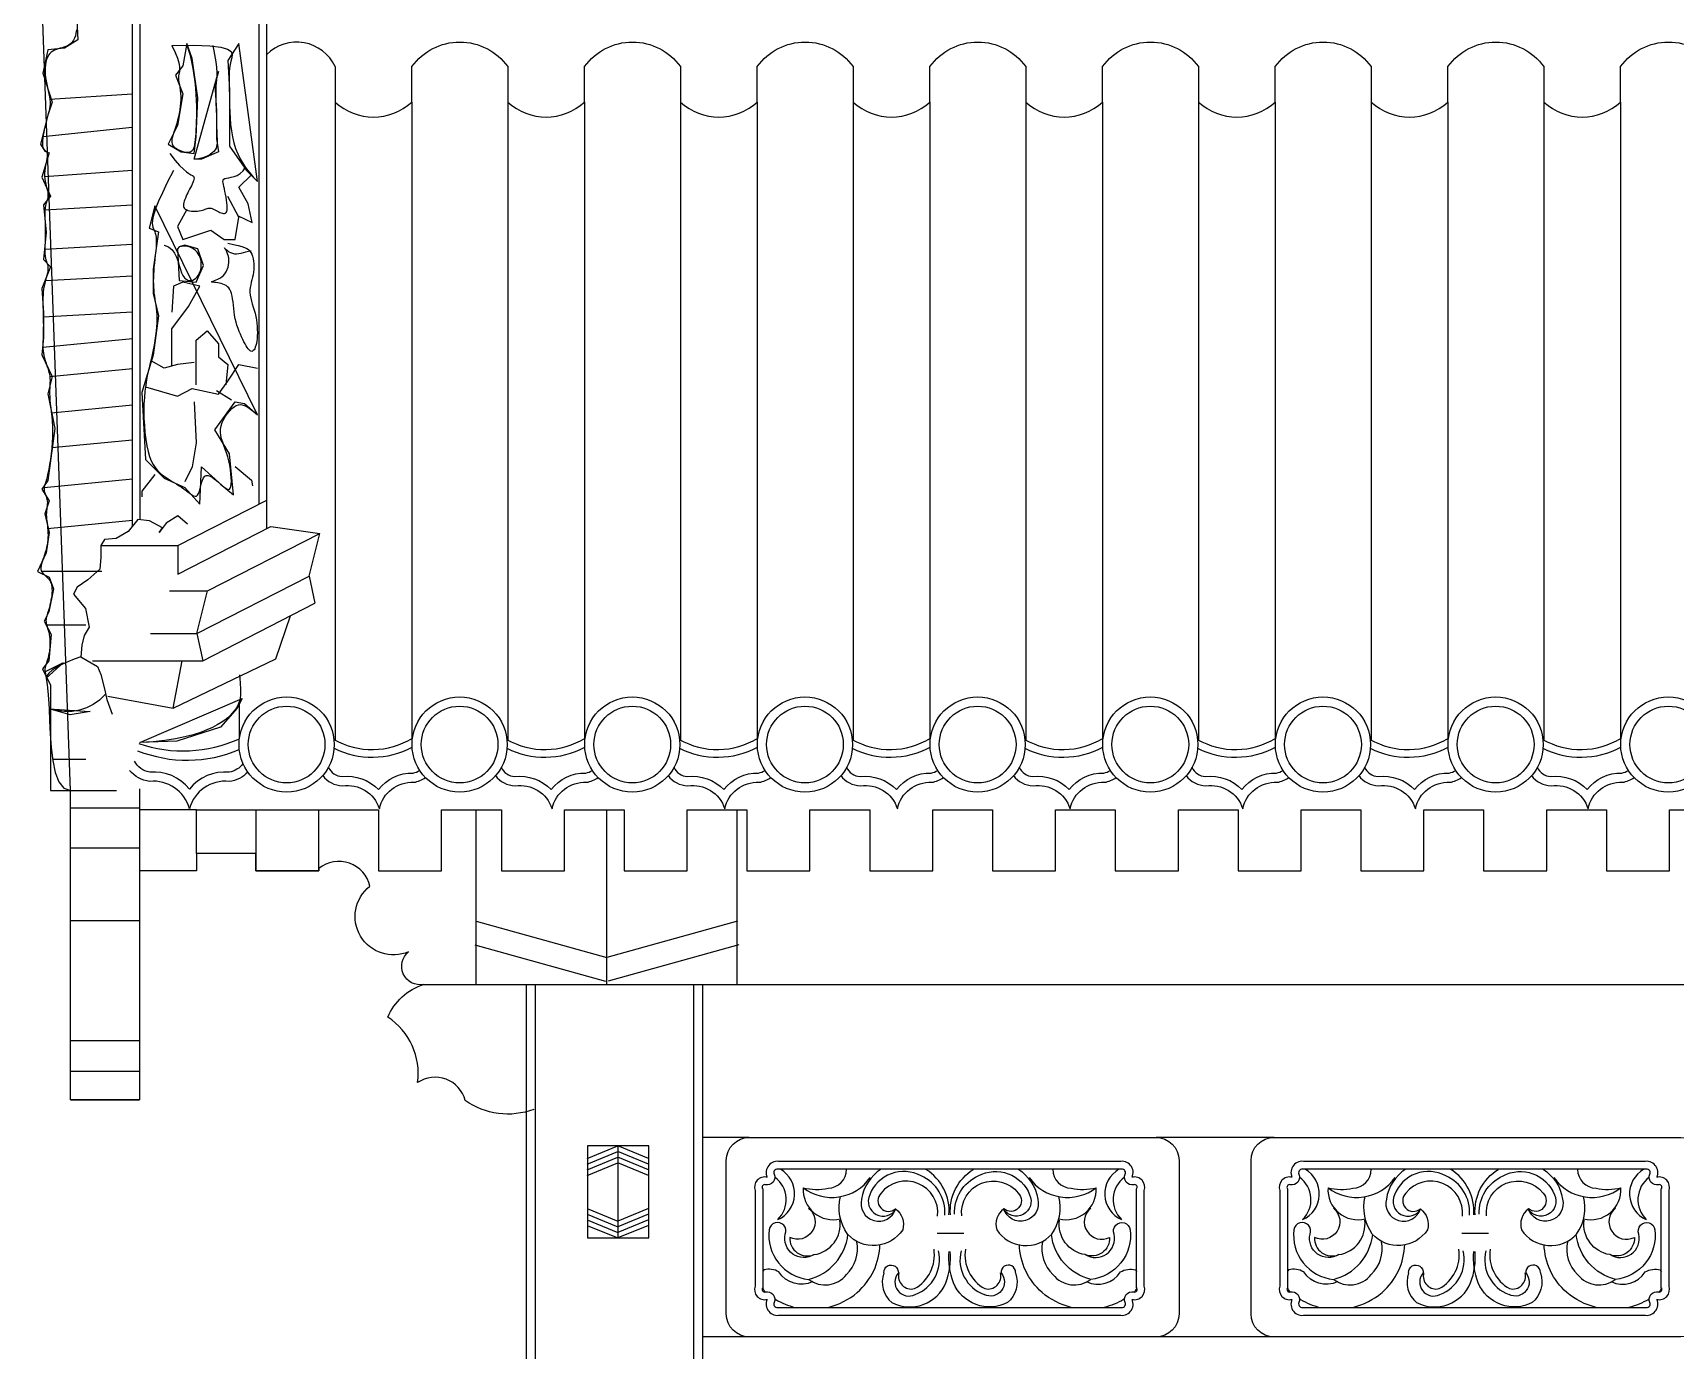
# Model space of a CAD drawing. Header units: metres. Extents: x 1194 to 8847, y 6454 to 12822.
# Drawn here: x 2449 to 4589, y 10228 to 11945 of the extents above; entities that cross this region are included whole.
import ezdxf

# ---------------------------------------------------------------- set-up
doc = ezdxf.new("R2010")
doc.units = ezdxf.units.M
for name, color, linetype in [('3', 3, 'Continuous'), ('4', 4, 'Continuous'), ('7', 7, 'Continuous')]:
    doc.layers.add(name, color=color, linetype=linetype)

msp = doc.modelspace()

# ---------------------------------------------------------------- linework, layer by layer
at = {"layer": '3'}
for p, q in [((2743.86, 11331.21), (2743.86, 12437.01)), ((2588.86, 11310.72), (2588.86, 12373.59)), ((2471.09, 11859.12), (2578.41, 11866.15)), ((2842.93, 11855.18), (2842.93, 11023.54)), ((2942.93, 11855.18), (2942.93, 11023.54)), ((3067.93, 11855.18), (3067.93, 11023.54)), ((3167.93, 11855.18), (3167.93, 11023.54)), ((3292.93, 11855.18), (3292.93, 11023.54)), ((3392.93, 11855.18), (3392.93, 11023.54)), ((3517.93, 11855.18), (3517.93, 11023.54)), ((3617.93, 11855.18), (3617.93, 11023.54)), ((3742.93, 11855.18), (3742.93, 11023.54)), ((3842.93, 11855.18), (3842.93, 11023.54)), ((3967.93, 11855.18), (3967.93, 11023.54)), ((4067.93, 11855.18), (4067.93, 11023.54)), ((4192.93, 11855.18), (4192.93, 11023.54)), ((4292.93, 11855.18), (4292.93, 11023.54)), ((4417.93, 11855.18), (4417.93, 11023.54)), ((4517.93, 11855.18), (4517.93, 11023.54)), ((2462.18, 11810.16), (2578.41, 11822.38)), ((2464.39, 11758.41), (2578.86, 11766.27)), ((2464.8, 11714.85), (2578.86, 11721.14)), ((2464.69, 11663.52), (2578.86, 11669.81)), ((2465.5, 11622.49), (2578.86, 11628.74)), ((2462.62, 11575.21), (2578.86, 11581.62)), ((2462.18, 11535.64), (2578.86, 11547.01)), ((2471.09, 11497.37), (2578.86, 11507.87)), ((2473.22, 11450.19), (2578.86, 11460.48)), ((2473.67, 11404.75), (2578.86, 11415)), ((2463.95, 11352.97), (2578.86, 11364.17)), ((2468.37, 11299.44), (2578.86, 11310.2)), ((2676.79, 11218.16), (2822.84, 11292.96)), ((2537.74, 11277.07), (2638.13, 11277.07)), ((2638.13, 11277.07), (2638.13, 11239.79)), ((2460.28, 11243.92), (2538.9, 11243.92)), ((2662.87, 11162.56), (2808.93, 11237.36)), ((2627.31, 11218.16), (2676.79, 11218.16)), ((2670.6, 11127.04), (2816.66, 11201.83)), ((2467.11, 11173.6), (2517.98, 11173.6)), ((2602.58, 11162.56), (2662.87, 11162.56)), ((2662.87, 11162.56), (2670.6, 11127.04)), ((2526.82, 11127.04), (2670.6, 11127.04)), ((2631.95, 11065.26), (2643.45, 11127.04)), ((2718.2, 11025.25), (2718.2, 11073.77)), ((2474.67, 10998.75), (2517.98, 10998.75)), ((2498, 10957.67), (2557.93, 10957.67)), ((2588, 10960.17), (2588, 10853.21)), ((2498, 10935.3), (2588, 10935.3)), ((2588, 10932.81), (2588, 10853.21)), ((2662.34, 10932.81), (2588, 10932.81)), ((2739.53, 10932.81), (2821.7, 10932.81)), ((3026.79, 10704.93), (3026.79, 10932.81)), ((3196.79, 10704.93), (3196.79, 10932.81)), ((3366.79, 10704.93), (3366.79, 10932.81)), ((2498, 10883.06), (2588, 10883.06)), ((2739.53, 10875.6), (2662.34, 10875.6)), ((2498, 10788.54), (2588, 10788.54)), ((3025.08, 10756.53), (3195.08, 10709.35)), ((3368.88, 10756.53), (3198.88, 10709.35)), ((2958.14, 10704.93), (7082.2, 10704.93)), ((3103.74, 10704.93), (3103.74, 9824.46)), ((3309.74, 10704.93), (3309.74, 9824.46)), ((2498, 10631.83), (2588, 10631.83)), ((2498, 10592.03), (2588, 10592.03)), ((2498, 10554.72), (2588, 10554.72)), ((3171.41, 10478.17), (3211.41, 10494.47)), ((3171.41, 10470.81), (3211.41, 10487.11)), ((3251.41, 10478.17), (3211.41, 10494.47)), ((3251.41, 10470.81), (3211.41, 10487.11)), ((3211.74, 10374.47), (3211.74, 10494.47)), ((3382.6, 10505.55), (3321.74, 10505.55)), ((4066.38, 10505.55), (3912.6, 10505.55)), ((3171.41, 10463.46), (3211.41, 10479.75)), ((3171.41, 10456.1), (3211.41, 10472.39)), ((3251.41, 10463.46), (3211.41, 10479.75)), ((3251.41, 10456.1), (3211.41, 10472.39)), ((3171.41, 10412.83), (3211.41, 10396.54)), ((3171.41, 10405.47), (3211.41, 10389.18)), ((3251.41, 10412.83), (3211.41, 10396.54)), ((3251.41, 10405.47), (3211.41, 10389.18)), ((3171.41, 10398.12), (3211.41, 10381.82)), ((3171.41, 10390.76), (3211.41, 10374.47)), ((3251.41, 10398.12), (3211.41, 10381.82)), ((3251.41, 10390.76), (3211.41, 10374.47)), ((3382.6, 10245.55), (3321.74, 10245.55)), ((4066.38, 10245.55), (3912.6, 10245.55))]:
    msp.add_line(p, q, dxfattribs=at)
for points in [[(2511.47, 11131.96), (2511.47, 11131.96), (2502.92, 11128.92), (2494.6, 11125.58), (2486.81, 11122.01), (2479.86, 11118.32), (2474.05, 11114.58), (2469.69, 11110.89), (2467.09, 11107.35), (2466.54, 11104.03), (2488.64, 11124.36), (2464.98, 11112.48), (2466.54, 11104.03)], [(2718.53, 11108.51), (2718.53, 11108.51), (2719.41, 11098.03), (2719.75, 11089.57), (2719.61, 11082.83), (2719.04, 11077.49), (2718.08, 11073.26), (2716.79, 11069.85), (2715.2, 11066.94), (2713.37, 11064.23), (2711.33, 11061.48), (2708.99, 11058.64), (2706.25, 11055.72), (2703.02, 11052.71), (2699.19, 11049.64), (2694.66, 11046.5), (2689.33, 11043.29), (2683.1, 11040.04), (2675.86, 11036.75), (2667.53, 11033.5), (2657.98, 11030.41), (2647.14, 11027.55), (2634.88, 11025.03), (2621.12, 11022.95), (2605.75, 11021.4), (2588.66, 11020.47), (2721.62, 11077.62), (2715.44, 11065.26), (2693.79, 11040.55), (2636.59, 11022.02), (2588.66, 11020.47)], [(2543.92, 11083.33), (2543.92, 11083.33), (2536.11, 11075.76), (2527.78, 11069.79), (2518.98, 11065.37), (2509.79, 11062.43), (2500.25, 11060.91), (2490.42, 11060.76), (2480.37, 11061.91), (2470.16, 11064.3), (2523.84, 11060.95), (2497.56, 11056.32), (2470.16, 11064.3)], [(2739.53, 10932.81), (2739.53, 10875.6)]]:
    msp.add_lwpolyline(points, dxfattribs=at)
msp.add_lwpolyline([(2722.82, 10993.15, -0.22), (2704.74, 10981.69, 0.25), (2653.05, 10959.71, 0.25), (2601.37, 10981.69, -0.25), (2581.56, 10996.23)], format="xyb", dxfattribs=at)
for points in [[(3887.27, 10438.51, 0.71), (3883.75, 10443.91, -0.62), (3872.3, 10457.77, 0.69), (3866.07, 10463.99), (3421.31, 10463.99, 0.69), (3415.07, 10457.77, -0.62), (3403.63, 10443.91, 0.71), (3400.11, 10438.51), (3400.11, 10309.5, 0.71), (3403.63, 10304.1, -0.62), (3415.07, 10290.24, 0.69), (3421.31, 10284.02), (3866.07, 10284.02, 0.69), (3872.3, 10290.24, -0.62), (3883.75, 10304.1, 0.71), (3887.27, 10309.5)], [(4571.05, 10438.51, 0.71), (4567.54, 10443.91, -0.62), (4556.09, 10457.77, 0.69), (4549.86, 10463.99), (4105.09, 10463.99, 0.69), (4098.86, 10457.77, -0.62), (4087.42, 10443.91, 0.71), (4083.9, 10438.51), (4083.9, 10309.5, 0.71), (4087.42, 10304.1, -0.62), (4098.86, 10290.24, 0.69), (4105.09, 10284.02), (4549.86, 10284.02, 0.69), (4556.09, 10290.24, -0.62), (4567.54, 10304.1, 0.71), (4571.05, 10309.5)]]:
    msp.add_lwpolyline(points, format="xyb", close=True, dxfattribs=at)
for centre in [(2779.74, 11017.72), (3005.16, 11017.72), (3230.16, 11017.72), (3455.16, 11017.72), (3680.16, 11017.72), (3905.16, 11017.72), (4130.16, 11017.72), (4355.16, 11017.72), (4580.16, 11017.72)]:
    msp.add_circle(centre, 50, dxfattribs=at)
for centre, radius, start, end in [((2644.7, 11187.32), 177.96, 251.12, 294.4), ((2891.12, 11111.31), 100.13, 240.21, 301.69), ((3116.12, 11111.31), 100.13, 240.21, 301.69), ((3341.12, 11111.31), 100.13, 240.21, 301.69), ((3566.12, 11111.31), 100.13, 240.21, 301.69), ((3791.12, 11111.31), 100.13, 240.21, 301.69), ((4016.12, 11111.31), 100.13, 240.21, 301.69), ((4241.12, 11111.31), 100.13, 240.21, 301.69), ((4466.12, 11111.31), 100.13, 240.21, 301.69), ((2649.97, 11171.03), 173.75, 248.25, 293.08), ((2891.12, 11111.31), 110.13, 243.25, 298.25), ((3116.12, 11111.31), 110.13, 243.25, 298.25), ((3341.12, 11111.31), 110.13, 243.25, 298.25), ((3566.12, 11111.31), 110.13, 243.25, 298.25), ((3791.12, 11111.31), 110.13, 243.25, 298.25), ((4016.12, 11111.31), 110.13, 243.25, 298.25), ((4241.12, 11111.31), 110.13, 243.25, 298.25), ((4466.12, 11111.31), 110.13, 243.25, 298.25)]:
    msp.add_arc(centre, radius, start, end, dxfattribs=at)
at = {"layer": '4'}
for p, q in [((2842.93, 11901.58), (2842.93, 11855.18)), ((2662.34, 10875.6), (2662.34, 10932.81)), ((2662.34, 10932.81), (2739.53, 10932.81)), ((2821.7, 10932.81), (2899.53, 10932.81)), ((2981.7, 10932.81), (3059.53, 10932.81)), ((3141.7, 10932.81), (3219.53, 10932.81)), ((3301.7, 10932.81), (3379.53, 10932.81)), ((3461.7, 10932.81), (3539.53, 10932.81)), ((3621.7, 10932.81), (3699.53, 10932.81)), ((3781.7, 10932.81), (3859.53, 10932.81)), ((3941.7, 10932.81), (4019.53, 10932.81)), ((4101.7, 10932.81), (4179.53, 10932.81)), ((4261.7, 10932.81), (4339.53, 10932.81)), ((4421.7, 10932.81), (4499.53, 10932.81)), ((4581.7, 10932.81), (4659.53, 10932.81)), ((3091.74, 10704.93), (3091.74, 10207.16)), ((3321.74, 10704.93), (3321.74, 9824.46))]:
    msp.add_line(p, q, dxfattribs=at)
for points in [[(2505.78, 11949.26), (2505.27, 11945.21), (2504.47, 11941.57), (2503.37, 11938.43), (2502, 11935.75), (2500.38, 11933.48), (2498.54, 11931.58), (2496.52, 11930), (2494.34, 11928.7), (2492.03, 11927.63), (2489.62, 11926.74), (2487.15, 11925.98), (2484.65, 11925.29), (2482.15, 11924.58), (2479.71, 11923.8), (2477.35, 11922.86), (2475.11, 11921.7), (2473.03, 11920.25), (2471.15, 11918.42), (2469.51, 11916.17), (2468.1, 11913.52), (2466.95, 11910.51), (2466.06, 11907.19), (2465.43, 11903.59), (2465.07, 11899.75), (2464.99, 11895.71), (2465.19, 11891.53), (2465.66, 11887.23), (2466.36, 11882.87), (2467.2, 11878.51), (2468.13, 11874.2), (2469.05, 11870), (2469.92, 11865.95), (2470.65, 11862.12), (2471.17, 11858.56), (2471.44, 11855.3), (2471.45, 11852.28), (2471.24, 11849.42), (2470.84, 11846.64), (2470.28, 11843.87), (2469.57, 11841.01), (2468.74, 11837.99), (2467.84, 11834.72), (2466.87, 11831.17), (2465.88, 11827.38), (2464.91, 11823.46), (2463.99, 11819.51), (2463.16, 11815.61), (2462.45, 11811.87), (2461.9, 11808.38), (2461.56, 11805.23), (2461.43, 11802.51), (2461.52, 11800.18), (2461.78, 11798.21), (2462.18, 11796.57), (2462.71, 11795.2), (2463.32, 11794.07), (2463.99, 11793.14), (2464.7, 11792.37), (2465.4, 11791.71), (2466.07, 11791.1), (2466.68, 11790.45), (2467.21, 11789.7), (2467.62, 11788.78), (2467.88, 11787.61), (2467.96, 11786.11), (2467.84, 11784.21), (2467.49, 11781.87), (2466.99, 11779.14), (2466.38, 11776.07), (2465.76, 11772.76), (2465.17, 11769.27), (2464.7, 11765.68), (2464.41, 11762.06), (2464.38, 11758.49), (2464.65, 11755.02), (2465.16, 11751.68), (2465.83, 11748.48), (2466.58, 11745.43), (2467.33, 11742.54), (2468, 11739.83), (2468.51, 11737.3), (2468.78, 11734.96), (2468.75, 11732.81), (2468.45, 11730.8), (2467.97, 11728.85), (2467.37, 11726.88), (2466.7, 11724.82), (2466.04, 11722.61), (2465.46, 11720.15), (2465.01, 11717.39), (2464.75, 11714.27), (2464.66, 11710.81), (2464.7, 11707.06), (2464.81, 11703.08), (2464.98, 11698.9), (2465.14, 11694.58), (2465.27, 11690.17), (2465.32, 11685.7), (2465.27, 11681.24), (2465.14, 11676.83), (2464.98, 11672.52), (2464.81, 11668.37), (2464.7, 11664.42), (2464.66, 11660.73), (2464.75, 11657.35), (2465.01, 11654.33), (2465.46, 11651.7), (2466.04, 11649.39), (2466.7, 11647.32), (2467.37, 11645.39), (2467.97, 11643.52), (2468.45, 11641.63), (2468.75, 11639.61), (2468.78, 11637.39), (2468.51, 11634.9), (2467.98, 11632.14), (2467.27, 11629.14), (2466.42, 11625.94), (2465.52, 11622.56), (2464.63, 11619.04), (2463.81, 11615.4), (2463.13, 11611.67), (2462.63, 11607.87), (2462.32, 11604.03), (2462.15, 11600.14), (2462.1, 11596.21), (2462.14, 11592.26), (2462.24, 11588.28), (2462.37, 11584.29), (2462.5, 11580.29), (2462.6, 11576.3), (2462.67, 11572.32), (2462.72, 11568.38), (2462.73, 11564.49), (2462.72, 11560.68), (2462.67, 11556.95), (2462.6, 11553.34), (2462.5, 11549.86), (2462.37, 11546.52), (2462.25, 11543.29), (2462.16, 11540.16), (2462.14, 11537.08), (2462.23, 11534.03), (2462.45, 11530.98), (2462.85, 11527.9), (2463.44, 11524.76), (2464.25, 11521.55), (2465.24, 11518.26), (2466.32, 11514.94), (2467.44, 11511.59), (2468.54, 11508.24), (2469.53, 11504.91), (2470.37, 11501.63), (2470.98, 11498.41), (2471.31, 11495.27), (2471.42, 11492.16), (2471.36, 11489.03), (2471.21, 11485.82), (2471.03, 11482.48), (2470.89, 11478.95), (2470.85, 11475.18), (2470.98, 11471.12), (2471.32, 11466.7), (2471.83, 11461.94), (2472.44, 11456.82), (2473.1, 11451.35), (2473.72, 11445.53), (2474.24, 11439.35), (2474.61, 11432.82), (2474.75, 11425.94), (2474.6, 11418.73), (2474.21, 11411.32), (2473.6, 11403.87), (2472.82, 11396.53), (2471.91, 11389.45), (2470.9, 11382.79), (2469.85, 11376.71), (2468.78, 11371.35), (2467.74, 11366.83), (2466.76, 11363.08), (2465.86, 11359.97), (2465.09, 11357.39), (2464.46, 11355.22), (2464.01, 11353.35), (2463.76, 11351.66), (2463.75, 11350.02), (2463.99, 11348.34), (2464.44, 11346.61), (2465.02, 11344.83), (2465.68, 11343), (2466.35, 11341.12), (2466.98, 11339.21), (2467.49, 11337.26), (2467.84, 11335.27), (2467.96, 11333.26), (2467.9, 11331.2), (2467.71, 11329.09), (2467.44, 11326.92), (2467.14, 11324.68), (2466.86, 11322.35), (2466.66, 11319.92), (2466.58, 11317.39), (2466.66, 11314.75), (2466.88, 11311.99), (2467.19, 11309.15), (2467.56, 11306.21), (2467.94, 11303.21), (2468.3, 11300.14), (2468.59, 11297.02), (2468.78, 11293.86), (2468.82, 11290.67), (2468.72, 11287.46), (2468.49, 11284.23), (2468.11, 11281), (2467.6, 11277.77), (2466.97, 11274.54), (2466.21, 11271.33), (2465.32, 11268.14), (2464.33, 11264.98), (2463.29, 11261.88), (2462.27, 11258.87), (2461.32, 11255.98), (2460.52, 11253.23), (2459.94, 11250.67), (2459.63, 11248.3), (2459.67, 11246.18), (2460.1, 11244.3), (2460.87, 11242.64), (2461.92, 11241.15), (2463.16, 11239.78), (2464.54, 11238.49), (2465.99, 11237.22), (2467.42, 11235.93), (2468.78, 11234.57), (2470, 11233.09), (2471.07, 11231.49), (2471.98, 11229.74), (2472.73, 11227.83), (2473.32, 11225.74), (2473.73, 11223.46), (2473.97, 11220.98), (2474.03, 11218.28), (2473.91, 11215.35), (2473.62, 11212.26), (2473.2, 11209.07), (2472.66, 11205.83), (2472.03, 11202.61), (2471.34, 11199.49), (2470.59, 11196.51), (2469.83, 11193.74), (2469.07, 11191.23), (2468.33, 11188.96), (2467.66, 11186.88), (2467.08, 11184.93), (2466.62, 11183.09), (2466.31, 11181.3), (2466.17, 11179.53), (2466.25, 11177.71), (2466.55, 11175.83), (2467.04, 11173.83), (2467.66, 11171.71), (2468.35, 11169.44), (2469.07, 11167), (2469.76, 11164.35), (2470.37, 11161.49), (2470.84, 11158.37), (2471.12, 11155.01), (2471.24, 11151.45), (2471.19, 11147.79), (2470.98, 11144.1), (2470.65, 11140.47), (2470.19, 11136.97), (2469.63, 11133.7), (2468.97, 11130.72), (2468.24, 11128.1), (2467.47, 11125.79), (2466.71, 11123.72), (2466.02, 11121.83), (2465.42, 11120.04), (2464.98, 11118.29), (2464.73, 11116.5), (2464.72, 11114.6), (2464.98, 11112.48), (2465.48, 11109.85), (2466.14, 11106.37), (2466.93, 11101.7), (2467.78, 11095.49), (2468.64, 11087.41), (2469.45, 11077.13), (2470.16, 11064.3), (2470.77, 11048.83), (2471.55, 11031.64), (2472.82, 11013.89), (2474.91, 10996.76), (2478.15, 10981.41), (2482.86, 10968.99), (2489.37, 10960.69), (2498, 10957.67), (2449.06, 12322.55)], [(2505.56, 11979.56), (2507.73, 11936.15), (2490.35, 11925.29), (2468.62, 11923.12), (2462.1, 11892.73), (2474.12, 11855.12), (2468.46, 11838.17), (2459.04, 11800.53), (2464.7, 11791.12), (2470.35, 11789.23), (2460.93, 11757.23), (2472.23, 11732.76), (2462.81, 11721.47), (2466.58, 11685.7), (2462.81, 11649.94), (2472.23, 11640.53), (2460.93, 11612.29), (2462.81, 11580.29), (2462.81, 11548.29), (2460.93, 11525.7), (2474.12, 11497.47), (2468.46, 11474.88), (2477.89, 11429.7), (2468.46, 11361.94), (2460.93, 11350.65), (2470.35, 11335.59), (2464.7, 11318.65), (2470.35, 11294.18), (2466.58, 11267.82), (2455.27, 11243.35), (2470.35, 11235.82), (2476, 11220.76), (2469.82, 11190.78), (2463.7, 11178.56), (2472.87, 11161.26), (2469.82, 11126.65), (2461.67, 11116.47), (2471.85, 11095.09), (2471.85, 10957.67), (2498, 10957.67)], [(2821.7, 10856.14), (2821.7, 10853.21), (2739.53, 10853.21), (2739.53, 10875.6), (2662.34, 10875.6), (2662.34, 10853.21), (2588, 10853.21), (2588, 10554.72), (2498, 10554.72), (2498, 10957.67)], [(2739.53, 10932.81), (2739.53, 10853.21), (2821.7, 10853.21), (2821.7, 10932.81)], [(2899.53, 10932.81), (2899.53, 10853.21), (2981.7, 10853.21), (2981.7, 10932.81)], [(3059.53, 10932.81), (3059.53, 10853.21), (3141.7, 10853.21), (3141.7, 10932.81)], [(3219.53, 10932.81), (3219.53, 10853.21), (3301.7, 10853.21), (3301.7, 10932.81)], [(3379.53, 10932.81), (3379.53, 10853.21), (3461.7, 10853.21), (3461.7, 10932.81)], [(3539.53, 10932.81), (3539.53, 10853.21), (3621.7, 10853.21), (3621.7, 10932.81)], [(3699.53, 10932.81), (3699.53, 10853.21), (3781.7, 10853.21), (3781.7, 10932.81)], [(3859.53, 10932.81), (3859.53, 10853.21), (3941.7, 10853.21), (3941.7, 10932.81)], [(4019.53, 10932.81), (4019.53, 10853.21), (4101.7, 10853.21), (4101.7, 10932.81)], [(4179.53, 10932.81), (4179.53, 10853.21), (4261.7, 10853.21), (4261.7, 10932.81)], [(4339.53, 10932.81), (4339.53, 10853.21), (4421.7, 10853.21), (4421.7, 10932.81)], [(4499.53, 10932.81), (4499.53, 10853.21), (4581.7, 10853.21), (4581.7, 10932.81)]]:
    msp.add_lwpolyline(points, dxfattribs=at)
for points in [[(2842.93, 11855.18, 0.39), (2942.93, 11855.18), (2942.93, 11901.58, -0.51), (3067.93, 11901.58), (3067.93, 11855.18)], [(3067.93, 11855.18, 0.39), (3167.93, 11855.18), (3167.93, 11901.58, -0.51), (3292.93, 11901.58), (3292.93, 11855.18)], [(3292.93, 11855.18, 0.39), (3392.93, 11855.18), (3392.93, 11901.58, -0.51), (3517.93, 11901.58), (3517.93, 11855.18)], [(3517.93, 11855.18, 0.39), (3617.93, 11855.18), (3617.93, 11901.58, -0.51), (3742.93, 11901.58), (3742.93, 11855.18)], [(3742.93, 11855.18, 0.39), (3842.93, 11855.18), (3842.93, 11901.58, -0.51), (3967.93, 11901.58), (3967.93, 11855.18)], [(3967.93, 11855.18, 0.39), (4067.93, 11855.18), (4067.93, 11901.58, -0.51), (4192.93, 11901.58), (4192.93, 11855.18)], [(4192.93, 11855.18, 0.39), (4292.93, 11855.18), (4292.93, 11901.58, -0.51), (4417.93, 11901.58), (4417.93, 11855.18)], [(4417.93, 11855.18, 0.39), (4517.93, 11855.18), (4517.93, 11901.58, -0.51), (4642.93, 11901.58), (4642.93, 11855.18)], [(2729.19, 10981.83, -0.19), (2704.88, 10969.63, 0.37), (2653.05, 10933.88, 0.37), (2601.23, 10969.63, -0.2), (2575.14, 10983.94, -0.2)], [(2834.19, 10988.06, 0.26), (2851.93, 10975.85, -0.24), (2899.31, 10959.08, -0.24), (2944.77, 10980.52, 0.1), (2953.1, 10984.05, 0.1)], [(3059.19, 10988.06, 0.26), (3076.93, 10975.85, -0.24), (3124.31, 10959.08, -0.24), (3169.77, 10980.52, 0.1), (3178.1, 10984.05, 0.1)], [(3284.19, 10988.06, 0.26), (3301.93, 10975.85, -0.24), (3349.31, 10959.08, -0.24), (3394.77, 10980.52, 0.1), (3403.1, 10984.05, 0.1)], [(3509.19, 10988.06, 0.26), (3526.93, 10975.85, -0.24), (3574.31, 10959.08, -0.24), (3619.77, 10980.52, 0.1), (3628.1, 10984.05, 0.1)], [(3734.19, 10988.06, 0.26), (3751.93, 10975.85, -0.24), (3799.31, 10959.08, -0.24), (3844.77, 10980.52, 0.1), (3853.1, 10984.05, 0.1)], [(3959.19, 10988.06, 0.26), (3976.93, 10975.85, -0.24), (4024.31, 10959.08, -0.24), (4069.77, 10980.52, 0.1), (4078.1, 10984.05, 0.1)], [(4184.19, 10988.06, 0.26), (4201.93, 10975.85, -0.24), (4249.31, 10959.08, -0.24), (4294.77, 10980.52, 0.1), (4303.1, 10984.05, 0.1)], [(4409.19, 10988.06, 0.26), (4426.93, 10975.85, -0.24), (4474.31, 10959.08, -0.24), (4519.77, 10980.52, 0.1), (4528.1, 10984.05, 0.1)], [(2826.77, 10977.32, 0.22), (2852.37, 10963.79, -0.37), (2900.57, 10934, -0.37), (2945.54, 10968.48, 0.12), (2960.57, 10974.64, 0.12)], [(3051.77, 10977.32, 0.22), (3077.37, 10963.79, -0.37), (3125.57, 10934, -0.37), (3170.54, 10968.48, 0.12), (3185.57, 10974.64, 0.12)], [(3276.77, 10977.32, 0.22), (3302.37, 10963.79, -0.37), (3350.57, 10934, -0.37), (3395.54, 10968.48, 0.12), (3410.57, 10974.64, 0.12)], [(3501.77, 10977.32, 0.22), (3527.37, 10963.79, -0.37), (3575.57, 10934, -0.37), (3620.54, 10968.48, 0.12), (3635.57, 10974.64, 0.12)], [(3726.77, 10977.32, 0.22), (3752.37, 10963.79, -0.37), (3800.57, 10934, -0.37), (3845.54, 10968.48, 0.12), (3860.57, 10974.64, 0.12)], [(3951.77, 10977.32, 0.22), (3977.37, 10963.79, -0.37), (4025.57, 10934, -0.37), (4070.54, 10968.48, 0.12), (4085.57, 10974.64, 0.12)], [(4176.77, 10977.32, 0.22), (4202.37, 10963.79, -0.37), (4250.57, 10934, -0.37), (4295.54, 10968.48, 0.12), (4310.57, 10974.64, 0.12)], [(4401.77, 10977.32, 0.22), (4427.37, 10963.79, -0.37), (4475.57, 10934, -0.37), (4520.54, 10968.48, 0.12), (4535.57, 10974.64, 0.12)], [(3101.74, 10542.08, -0.25), (3012.48, 10553.72, 0.52), (2950.38, 10576.98, 0.29), (2911.57, 10662.28, -0.22), (2958.14, 10704.93, -0.78), (2938.73, 10747.58, -0.88), (2888.28, 10832.88, 0.56), (2821.7, 10856.14)]]:
    msp.add_lwpolyline(points, format="xyb", dxfattribs=at)
for centre in [(2779.74, 11017.72), (3005.16, 11017.72), (3230.16, 11017.72), (3455.16, 11017.72), (3680.16, 11017.72), (3905.16, 11017.72), (4130.16, 11017.72), (4355.16, 11017.72), (4580.16, 11017.72)]:
    msp.add_circle(centre, 62, dxfattribs=at)
msp.add_arc((2792.93, 11878.16), 55.21, 25.09, 135.05, dxfattribs=at)
at = {"layer": '7'}
for p, q in [((2753.86, 11299.05), (2753.86, 12443.01)), ((2578.86, 11302.55), (2578.86, 12367.17)), ((2638.13, 11277.07), (2753.86, 11336.33)), ((2638.13, 11239.79), (2759.24, 11301.81)), ((2759.24, 11301.81), (2822.84, 11292.96)), ((2808.93, 11237.36), (2822.84, 11292.96)), ((2808.93, 11237.36), (2816.66, 11201.83)), ((2662.87, 11162.56), (2676.79, 11218.16)), ((2765.64, 11129.24), (2784.93, 11185.59)), ((2631.95, 11065.26), (2765.64, 11129.24)), ((2546.92, 11080.71), (2631.95, 11065.26)), ((3026.79, 10787.35), (3196.79, 10740.18)), ((3367.17, 10787.35), (3197.17, 10740.18)), ((3627.3, 10380.62), (3661.97, 10380.62)), ((4311.09, 10380.62), (4345.76, 10380.62))]:
    msp.add_line(p, q, dxfattribs=at)
for points in [[(2630.05, 11929.04), (2630.05, 11929.04), (2634.66, 11919.94), (2637.72, 11912.52), (2639.5, 11906.53), (2640.29, 11901.71), (2640.36, 11897.82), (2639.97, 11894.59), (2639.42, 11891.78), (2638.97, 11889.12), (2638.84, 11886.41), (2639.02, 11883.59), (2639.41, 11880.62), (2639.94, 11877.5), (2640.52, 11874.19), (2641.08, 11870.69), (2641.54, 11866.96), (2641.81, 11862.98), (2641.83, 11858.76), (2641.62, 11854.33), (2641.18, 11849.78), (2640.54, 11845.15), (2639.74, 11840.53), (2638.79, 11835.97), (2637.71, 11831.55), (2636.54, 11827.32), (2635.29, 11823.35), (2634.04, 11819.64), (2632.84, 11816.19), (2631.77, 11812.99), (2630.89, 11810.03), (2630.26, 11807.32), (2629.96, 11804.84), (2630.05, 11802.6), (2630.57, 11800.58), (2631.49, 11798.78), (2632.76, 11797.18), (2634.31, 11795.76), (2636.09, 11794.52), (2638.03, 11793.43), (2640.1, 11792.48), (2642.22, 11791.66), (2644.34, 11790.96), (2646.44, 11790.41), (2648.48, 11790.04), (2650.43, 11789.89), (2652.27, 11789.98), (2653.97, 11790.35), (2655.5, 11791.03), (2656.82, 11792.06), (2657.93, 11793.47), (2658.84, 11795.27), (2659.57, 11797.46), (2660.17, 11800.07), (2660.65, 11803.09), (2661.04, 11806.54), (2661.38, 11810.43), (2661.69, 11814.76), (2661.99, 11819.54), (2662.26, 11824.78), (2662.48, 11830.46), (2662.63, 11836.57), (2662.67, 11843.1), (2662.57, 11850.06), (2662.32, 11857.44), (2661.89, 11865.21), (2661.25, 11873.37), (2660.39, 11881.81), (2659.28, 11890.4), (2657.91, 11899.03), (2656.27, 11907.57), (2654.33, 11915.9), (2652.09, 11923.91), (2649.52, 11931.47), (2644.65, 11902.29), (2634.92, 11890.14), (2644.65, 11865.82), (2637.35, 11824.48), (2625.18, 11800.17), (2642.22, 11790.44), (2659.26, 11788.01), (2661.69, 11809.9), (2664.12, 11860.96), (2656.82, 11912.02), (2649.52, 11931.47)], [(2630.05, 11929.04), (2630.05, 11929.04), (2658.65, 11929.35), (2679.51, 11928.55), (2693.8, 11926.79), (2702.66, 11924.2), (2707.27, 11920.95), (2708.77, 11917.16), (2708.34, 11912.99), (2707.12, 11908.58), (2706.09, 11904.04), (2705.38, 11899.35), (2704.95, 11894.45), (2704.74, 11889.3), (2704.7, 11883.83), (2704.79, 11878), (2704.93, 11871.74), (2705.1, 11865.01), (2705.24, 11857.77), (2705.42, 11850.12), (2705.69, 11842.17), (2706.14, 11834.03), (2706.82, 11825.83), (2707.81, 11817.68), (2709.17, 11809.7), (2710.98, 11801.99), (2713.28, 11794.66), (2716.08, 11787.7), (2719.35, 11781.06), (2723.07, 11774.71), (2727.22, 11768.62), (2731.77, 11762.76), (2736.71, 11757.07), (2742.01, 11751.54), (2717.67, 11931.47), (2703.07, 11909.59), (2705.5, 11870.68), (2705.5, 11797.74), (2727.41, 11766.13), (2742.01, 11751.54)], [(2683.6, 11929.04), (2683.6, 11929.04), (2685.9, 11917.42), (2687.42, 11907.88), (2688.3, 11900.09), (2688.67, 11893.76), (2688.65, 11888.55), (2688.39, 11884.16), (2688.01, 11880.27), (2687.65, 11876.56), (2687.42, 11872.77), (2687.32, 11868.86), (2687.32, 11864.85), (2687.4, 11860.73), (2687.54, 11856.53), (2687.71, 11852.25), (2687.89, 11847.92), (2688.06, 11843.53), (2688.19, 11839.11), (2688.3, 11834.7), (2688.39, 11830.33), (2688.46, 11826.06), (2688.54, 11821.91), (2688.63, 11817.94), (2688.73, 11814.19), (2688.87, 11810.71), (2689.03, 11807.51), (2689.15, 11804.58), (2689.17, 11801.89), (2689, 11799.41), (2688.57, 11797.1), (2687.81, 11794.92), (2686.65, 11792.85), (2685.02, 11790.85), (2682.85, 11788.9), (2680.22, 11787.04), (2677.2, 11785.33), (2673.88, 11783.81), (2670.35, 11782.53), (2666.67, 11781.56), (2662.95, 11780.94), (2659.26, 11780.72), (2690.9, 11895), (2686.03, 11877.98), (2688.46, 11843.94), (2688.46, 11807.46), (2690.9, 11790.44), (2668.99, 11780.72), (2659.26, 11780.72)], [(2627.61, 11788.01), (2634.41, 11779.18), (2640.24, 11772.5), (2645.17, 11767.65), (2649.24, 11764.25), (2652.53, 11761.98), (2655.08, 11760.49), (2656.97, 11759.42), (2658.24, 11758.43), (2658.97, 11757.24), (2659.21, 11755.81), (2659.04, 11754.17), (2658.52, 11752.35), (2657.73, 11750.38), (2656.73, 11748.28), (2655.59, 11746.09), (2654.39, 11743.84), (2653.17, 11741.54), (2651.98, 11739.23), (2650.82, 11736.91), (2649.72, 11734.62), (2648.7, 11732.36), (2647.77, 11730.16), (2646.96, 11728.04), (2646.27, 11726.01), (2645.75, 11724.09), (2645.41, 11722.3), (2645.28, 11720.64), (2645.41, 11719.12), (2645.83, 11717.75), (2646.56, 11716.55), (2647.64, 11715.51), (2649.11, 11714.66), (2650.98, 11713.99), (2653.18, 11713.51), (2655.61, 11713.19), (2658.19, 11713.04), (2660.83, 11713.04), (2663.43, 11713.18), (2665.91, 11713.45), (2668.18, 11713.85), (2670.17, 11714.36), (2671.9, 11714.93), (2673.44, 11715.52), (2674.82, 11716.08), (2676.12, 11716.56), (2677.36, 11716.93), (2678.62, 11717.12), (2679.94, 11717.09), (2681.37, 11716.82), (2682.89, 11716.32), (2684.48, 11715.65), (2686.13, 11714.86), (2687.82, 11714), (2689.53, 11713.1), (2691.24, 11712.23), (2692.93, 11711.42), (2694.57, 11710.73), (2696.15, 11710.22), (2697.62, 11709.95), (2698.96, 11710), (2700.12, 11710.43), (2701.08, 11711.3), (2701.81, 11712.69), (2702.26, 11714.66), (2702.42, 11717.24), (2702.31, 11720.33), (2701.99, 11723.81), (2701.5, 11727.53), (2700.87, 11731.36), (2700.15, 11735.18), (2699.38, 11738.84), (2698.61, 11742.22), (2697.88, 11745.2), (2697.28, 11747.79), (2696.9, 11750.01), (2696.83, 11751.87), (2697.16, 11753.4), (2697.98, 11754.61), (2699.38, 11755.54), (2701.44, 11756.2), (2704.23, 11756.66), (2707.59, 11757.17), (2711.36, 11758.04), (2715.34, 11759.57), (2719.36, 11762.05), (2723.24, 11765.8), (2726.16, 11770.17)], [(2632.48, 11766.13), (2632.48, 11766.13), (2624.29, 11750.24), (2617.84, 11737.01), (2612.94, 11726.16), (2609.38, 11717.4), (2606.98, 11710.41), (2605.53, 11704.92), (2604.83, 11700.63), (2604.69, 11697.23), (2604.94, 11694.47), (2605.46, 11692.16), (2606.17, 11690.13), (2607, 11688.22), (2607.86, 11686.27), (2608.66, 11684.13), (2609.32, 11681.62), (2609.76, 11678.59), (2609.93, 11674.93), (2609.83, 11670.7), (2609.54, 11666.02), (2609.11, 11661.01), (2608.57, 11655.8), (2608, 11650.5), (2607.43, 11645.22), (2606.92, 11640.09), (2606.53, 11635.21), (2606.24, 11630.56), (2606.07, 11626.12), (2606.01, 11621.86), (2606.07, 11617.75), (2606.24, 11613.76), (2606.53, 11609.88), (2606.92, 11606.05), (2607.43, 11602.26), (2608.01, 11598.47), (2608.61, 11594.61), (2609.21, 11590.65), (2609.74, 11586.54), (2610.18, 11582.23), (2610.47, 11577.67), (2610.58, 11572.82), (2610.46, 11567.64), (2610.14, 11562.17), (2609.61, 11556.45), (2608.9, 11550.53), (2608.02, 11544.46), (2606.98, 11538.29), (2605.8, 11532.05), (2604.49, 11525.81), (2603.07, 11519.59), (2601.59, 11513.32), (2600.11, 11506.93), (2598.66, 11500.33), (2597.31, 11493.45), (2596.1, 11486.2), (2595.1, 11478.51), (2594.35, 11470.29), (2593.89, 11461.51), (2593.74, 11452.32), (2593.89, 11442.92), (2594.35, 11433.51), (2595.11, 11424.3), (2596.17, 11415.47), (2597.54, 11407.23), (2599.22, 11399.78), (2601.19, 11393.26), (2603.43, 11387.64), (2605.91, 11382.8), (2608.6, 11378.65), (2611.45, 11375.09), (2614.45, 11372.02), (2617.55, 11369.34), (2620.72, 11366.95), (2623.93, 11364.76), (2627.16, 11362.72), (2630.39, 11360.78), (2633.6, 11358.9), (2636.77, 11357.04), (2639.89, 11355.16), (2642.92, 11353.21), (2645.87, 11351.15), (2648.7, 11348.97), (2651.4, 11346.8), (2653.94, 11344.79), (2656.31, 11343.09), (2658.5, 11341.87), (2660.47, 11341.29), (2662.22, 11341.49), (2663.72, 11342.64), (2664.97, 11344.81), (2666.03, 11347.81), (2666.99, 11351.35), (2667.93, 11355.15), (2668.92, 11358.93), (2670.05, 11362.41), (2671.4, 11365.31), (2673.05, 11367.36), (2675.05, 11368.33), (2677.36, 11368.34), (2679.92, 11367.54), (2682.63, 11366.09), (2685.44, 11364.17), (2688.28, 11361.94), (2691.07, 11359.57), (2693.74, 11357.23), (2696.23, 11355.06), (2698.51, 11353.19), (2700.58, 11351.71), (2702.41, 11350.74), (2703.99, 11350.38), (2705.32, 11350.73), (2706.37, 11351.9), (2707.12, 11353.98), (2707.58, 11357.05), (2707.75, 11360.97), (2707.62, 11365.58), (2707.23, 11370.7), (2706.56, 11376.16), (2705.64, 11381.79), (2704.47, 11387.43), (2703.07, 11392.89), (2701.45, 11398.04), (2699.73, 11402.91), (2698.01, 11407.54), (2696.42, 11411.99), (2695.08, 11416.3), (2694.11, 11420.53), (2693.62, 11424.73), (2693.74, 11428.96), (2694.54, 11433.23), (2695.95, 11437.5), (2697.88, 11441.67), (2700.2, 11445.65), (2702.82, 11449.35), (2705.63, 11452.69), (2708.52, 11455.58), (2711.38, 11457.93), (2714.16, 11459.66), (2716.94, 11460.68), (2719.88, 11460.91), (2723.12, 11460.29), (2726.81, 11458.72), (2731.09, 11456.14), (2736.11, 11452.45), (2742.01, 11447.6), (2608.14, 11719.93), (2600.84, 11690.75), (2613.01, 11685.89), (2605.71, 11637.26), (2605.71, 11605.65), (2613.01, 11576.47), (2605.71, 11525.41), (2591.1, 11476.78), (2595.97, 11389.24), (2620.31, 11364.93), (2647.09, 11352.77), (2666.56, 11330.88), (2668.99, 11379.51), (2695.77, 11355.2), (2710.37, 11343.04), (2705.5, 11396.54), (2686.03, 11428.15), (2712.8, 11464.62), (2724.97, 11462.19), (2742.01, 11447.6)], [(2716.76, 11707.01), (2734.71, 11698.05), (2729.84, 11722.36), (2717.67, 11744.24), (2733.83, 11760.39)], [(2649.52, 11715.07), (2637.35, 11693.18), (2644.65, 11676.16), (2681.16, 11688.32), (2698.2, 11676.16), (2712.8, 11676.16), (2717.67, 11705.34), (2703.07, 11732.09)], [(2620.31, 11668.87), (2620.31, 11668.87), (2626, 11666.35), (2630.42, 11662.66), (2633.8, 11658.09), (2636.36, 11652.94), (2638.32, 11647.51), (2639.91, 11642.11), (2641.33, 11637.04), (2642.83, 11632.6), (2644.56, 11629.02), (2646.51, 11626.31), (2648.63, 11624.39), (2650.86, 11623.2), (2653.14, 11622.66), (2655.4, 11622.71), (2657.6, 11623.27), (2659.66, 11624.29), (2661.54, 11625.69), (2663.22, 11627.42), (2664.7, 11629.43), (2665.95, 11631.68), (2666.97, 11634.13), (2667.76, 11636.71), (2668.3, 11639.39), (2668.59, 11642.12), (2668.6, 11644.85), (2668.35, 11647.55), (2667.83, 11650.2), (2667.04, 11652.76), (2665.97, 11655.2), (2664.62, 11657.51), (2662.99, 11659.64), (2661.08, 11661.57), (2658.89, 11663.28), (2656.47, 11664.73), (2653.86, 11665.89), (2651.12, 11666.74), (2648.29, 11667.25), (2645.42, 11667.39), (2642.57, 11667.12), (2639.78, 11666.44), (2637.35, 11664), (2639.78, 11622.67), (2661.69, 11620.24), (2671.43, 11642.12), (2664.12, 11664), (2647.09, 11668.87), (2639.78, 11666.44)], [(2703.07, 11671.3), (2710.51, 11669.63), (2716.54, 11668.21), (2721.34, 11666.93), (2725.07, 11665.7), (2727.94, 11664.43), (2730.11, 11663.01), (2731.76, 11661.34), (2733.09, 11659.34), (2734.23, 11656.93), (2735.2, 11654.15), (2735.99, 11651.08), (2736.59, 11647.77), (2736.97, 11644.3), (2737.14, 11640.74), (2737.06, 11637.15), (2736.74, 11633.61), (2736.16, 11630.17), (2735.41, 11626.81), (2734.56, 11623.51), (2733.7, 11620.24), (2732.91, 11616.96), (2732.29, 11613.66), (2731.91, 11610.31), (2731.87, 11606.86), (2732.22, 11603.31), (2732.9, 11599.65), (2733.84, 11595.89), (2734.96, 11592.02), (2736.18, 11588.06), (2737.4, 11584.01), (2738.56, 11579.87), (2739.58, 11575.66), (2740.38, 11571.37), (2740.97, 11567.07), (2741.35, 11562.79), (2741.55, 11558.59), (2741.59, 11554.52), (2741.46, 11550.64), (2741.19, 11547), (2740.79, 11543.64), (2740.28, 11540.62), (2739.67, 11537.96), (2738.95, 11535.67), (2738.16, 11533.76), (2737.28, 11532.26), (2736.34, 11531.16), (2735.35, 11530.5), (2734.3, 11530.27), (2733.22, 11530.49), (2732.09, 11531.15), (2730.92, 11532.21), (2729.69, 11533.66), (2728.4, 11535.47), (2727.06, 11537.62), (2725.65, 11540.08), (2724.16, 11542.83), (2722.61, 11545.85), (2721.02, 11549.11), (2719.43, 11552.61), (2717.87, 11556.31), (2716.4, 11560.2), (2715.03, 11564.26), (2713.82, 11568.47), (2712.8, 11572.82), (2712, 11577.27), (2711.36, 11581.77), (2710.84, 11586.24), (2710.37, 11590.6), (2709.9, 11594.8), (2709.38, 11598.75), (2708.74, 11602.39), (2707.94, 11605.65), (2706.91, 11608.46), (2705.67, 11610.86), (2704.23, 11612.88), (2702.61, 11614.56), (2700.82, 11615.94), (2698.86, 11617.04), (2696.77, 11617.92), (2694.55, 11618.62), (2692.23, 11619.15), (2689.9, 11619.56), (2687.68, 11619.88), (2685.67, 11620.13), (2683.99, 11620.35), (2682.74, 11620.55), (2682.03, 11620.78), (2681.97, 11621.05), (2682.64, 11621.39), (2683.93, 11621.86), (2685.71, 11622.47), (2687.85, 11623.28), (2690.23, 11624.31), (2692.7, 11625.61), (2695.13, 11627.21), (2697.39, 11629.15), (2699.36, 11631.46), (2701.03, 11634.07), (2702.39, 11636.92), (2703.42, 11639.94), (2704.13, 11643.05), (2704.52, 11646.19), (2704.57, 11649.28), (2704.28, 11652.25), (2703.67, 11655.04), (2702.83, 11657.58), (2701.85, 11659.85), (2700.84, 11661.77), (2699.9, 11663.32), (2699.15, 11664.45), (2698.68, 11665.09), (2698.61, 11665.22), (2699, 11664.81), (2699.84, 11663.96), (2701.08, 11662.82), (2702.69, 11661.52), (2704.6, 11660.21), (2706.79, 11659.01), (2709.2, 11658.07), (2711.79, 11657.52), (2714.52, 11657.46), (2717.38, 11657.81), (2720.36, 11658.45), (2723.48, 11659.24), (2726.71, 11660.08), (2730.07, 11660.82), (2733.55, 11661.36)], [(2630.05, 11510.82), (2630.05, 11559.45), (2651.95, 11588.63), (2666.56, 11615.37), (2644.65, 11620.24), (2632.48, 11615.37), (2630.05, 11581.33)], [(2661.69, 11486.5), (2661.69, 11510.82), (2661.69, 11544.86), (2676.29, 11557.02), (2690.9, 11540), (2690.9, 11522.97), (2703.07, 11513.25), (2700.63, 11486.5)], [(2595.97, 11484.07), (2637.35, 11471.91), (2656.82, 11481.64), (2690.9, 11474.34), (2703.07, 11491.37), (2717.67, 11513.25), (2742.01, 11508.39)], [(2659.26, 11515.68), (2637.35, 11513.25), (2620.31, 11508.39), (2603.27, 11518.11)], [(2688.46, 11479.21), (2707.94, 11467.05)], [(2659.26, 11464.62), (2661.69, 11411.12), (2656.82, 11379.51), (2647.09, 11360.06)], [(2608.14, 11369.79), (2591.1, 11347.9), (2591.1, 11340.61)], [(2712.73, 11380.26), (2733.77, 11362.19), (2735.21, 11355.04)], [(2650.55, 11304.86), (2638.19, 11315.67), (2622.74, 11306.41), (2613.46, 11294.06), (2618.1, 11300.23), (2601.1, 11309.49), (2585.65, 11311.04), (2585.65, 11311.04), (2573.29, 11295.6), (2557.83, 11286.34), (2542.38, 11284.79), (2537.74, 11277.07), (2537.74, 11261.64), (2536.2, 11246.2), (2520.74, 11232.31), (2506.84, 11223.04), (2506.84, 11223.04), (2502.2, 11213.78), (2517.65, 11195.26), (2522.29, 11170.55), (2516.11, 11159.75), (2513.02, 11147.4), (2511.47, 11131.96), (2533.11, 11119.61), (2537.74, 11108.8), (2542.38, 11090.28), (2545.47, 11076.38), (2552.44, 11057.33)]]:
    msp.add_lwpolyline(points, dxfattribs=at)
msp.add_lwpolyline([(3171.74, 10494.47), (3171.74, 10374.47), (3251.74, 10374.47), (3251.74, 10494.47)], close=True, dxfattribs=at)
for points in [[(3912.6, 10245.55), (3382.6, 10245.55, -0.41), (3352.6, 10275.55), (3352.6, 10475.55, -0.41), (3382.6, 10505.55), (3912.6, 10505.55, -0.41), (3942.6, 10475.55), (3942.6, 10275.55, -0.41)], [(4596.38, 10245.55), (4066.38, 10245.55, -0.41), (4036.38, 10275.55), (4036.38, 10475.55, -0.41), (4066.38, 10505.55), (4596.38, 10505.55, -0.41), (4626.38, 10475.55), (4626.38, 10275.55, -0.41)], [(3897.27, 10436.3, 0.59), (3881.41, 10453.64, 0.63), (3864.51, 10473.99), (3422.86, 10473.99, 0.63), (3405.97, 10453.64, 0.59), (3390.11, 10436.3), (3390.11, 10311.71, 0.59), (3405.97, 10294.38, 0.63), (3422.86, 10274.02), (3864.51, 10274.02, 0.63), (3881.41, 10294.38, 0.59), (3897.27, 10311.71)], [(4581.05, 10436.3, 0.59), (4565.2, 10453.64, 0.63), (4548.3, 10473.99), (4106.65, 10473.99, 0.63), (4089.76, 10453.64, 0.59), (4073.9, 10436.3), (4073.9, 10311.71, 0.59), (4089.76, 10294.38, 0.63), (4106.65, 10274.02), (4548.3, 10274.02, 0.63), (4565.2, 10294.38, 0.59), (4581.05, 10311.71)]]:
    msp.add_lwpolyline(points, format="xyb", close=True, dxfattribs=at)
for points in [[(3554.27, 10463.99, 0.22), (3528.98, 10425.2, 0.98), (3573.34, 10412.54, -0.31), (3582.49, 10385.11, -0.49), (3510.68, 10379.48, -0.22), (3501.5, 10428.36)], [(3637.33, 10404.27, 0.32), (3606.43, 10455.44, 0.45), (3539.54, 10430.82, 0.96), (3574.04, 10412.54)], [(3628.02, 10402.89, 0.75), (3554.33, 10432.93, 0.96), (3573.34, 10412.54)], [(3642.82, 10404.56, 0.28), (3612.76, 10463.88), (3612.59, 10463.99)], [(3644.66, 10404.57, -0.28), (3674.72, 10463.88), (3674.9, 10463.99)], [(3650.08, 10405.5, -0.31), (3681.06, 10455.44, -0.45), (3747.94, 10430.82, -0.96), (3713.44, 10412.54)], [(3659.42, 10403.26, -0.75), (3733.15, 10432.93, -0.96), (3714.14, 10412.54)], [(3733.22, 10463.99, -0.22), (3758.5, 10425.2, -0.98), (3714.14, 10412.54, 0.31), (3704.99, 10385.11, 0.49), (3776.8, 10379.48, 0.22), (3785.98, 10428.36)], [(4238.05, 10463.99, 0.22), (4212.77, 10425.2, 0.98), (4257.13, 10412.54, -0.31), (4266.28, 10385.11, -0.49), (4194.47, 10379.48, -0.22), (4185.29, 10428.36)], [(4321.11, 10404.27, 0.32), (4290.21, 10455.44, 0.45), (4223.33, 10430.82, 0.96), (4257.83, 10412.54)], [(4311.81, 10402.89, 0.75), (4238.12, 10432.93, 0.96), (4257.13, 10412.54)], [(4326.61, 10404.56, 0.28), (4296.55, 10463.88), (4296.37, 10463.99)], [(4328.44, 10404.57, -0.28), (4358.51, 10463.88), (4358.68, 10463.99)], [(4333.86, 10405.5, -0.31), (4364.84, 10455.44, -0.45), (4431.73, 10430.82, -0.96), (4397.23, 10412.54)], [(4343.21, 10403.26, -0.75), (4416.94, 10432.93, -0.96), (4397.93, 10412.54)], [(4417, 10463.99, -0.22), (4442.29, 10425.2, -0.98), (4397.93, 10412.54, 0.31), (4388.78, 10385.11, 0.49), (4460.59, 10379.48, 0.22), (4469.77, 10428.36)], [(3459.99, 10413.24, -0.9), (3435.35, 10375.26, 0.55), (3467.03, 10352.75, 0.41), (3500.82, 10397.77, 0.41)], [(3827.49, 10413.24, 0.9), (3852.14, 10375.26, -0.55), (3820.45, 10352.75, -0.41), (3786.66, 10397.77, -0.41)], [(4143.78, 10413.24, -0.9), (4119.13, 10375.26, 0.55), (4150.82, 10352.75, 0.41), (4184.61, 10397.77, 0.41)], [(4511.28, 10413.24, 0.9), (4535.92, 10375.26, -0.55), (4504.24, 10352.75, -0.41), (4470.45, 10397.77, -0.41)], [(3467.03, 10352.75, -0.67), (3429.58, 10379.49, 1.12), (3408.51, 10385.18, 0.42), (3459.99, 10320.4, 0.31), (3511.23, 10378.89, 0.31)], [(3820.45, 10352.75, 0.67), (3857.91, 10379.49, -1.12), (3878.97, 10385.18, -0.42), (3827.49, 10320.4, -0.31), (3776.26, 10378.89, -0.31)], [(4150.82, 10352.75, -0.67), (4113.36, 10379.49, 1.12), (4092.3, 10385.18, 0.42), (4143.78, 10320.4, 0.31), (4195.01, 10378.89, 0.31)], [(4504.24, 10352.75, 0.67), (4541.69, 10379.49, -1.12), (4562.76, 10385.18, -0.42), (4511.28, 10320.4, -0.31), (4460.04, 10378.89, -0.31)], [(3485.33, 10284.02, 0.12), (3523.35, 10303.52, 0.21), (3552.92, 10366.12)], [(3802.15, 10284.02, -0.12), (3764.13, 10303.52, -0.21), (3734.56, 10366.12)], [(4169.12, 10284.02, 0.12), (4207.14, 10303.52, 0.21), (4236.71, 10366.12)], [(4485.94, 10284.02, -0.12), (4447.92, 10303.52, -0.21), (4418.35, 10366.12)], [(3557.85, 10328.84, 0.31), (3568.41, 10290.16, 0.44), (3638.81, 10316.18, 0.11), (3644.56, 10356.67, 0.11)], [(3557.85, 10329.54, -1.05), (3576.86, 10328.84, 0.82), (3598.68, 10300.71, 0.82)], [(3729.63, 10328.84, -0.31), (3719.07, 10290.16, -0.44), (3648.67, 10316.18, -0.11), (3642.92, 10356.69, -0.11)], [(3729.63, 10329.54, 1.05), (3710.62, 10328.84, -0.82), (3688.8, 10300.71, -0.82)], [(4241.64, 10328.84, 0.31), (4252.2, 10290.16, 0.44), (4322.6, 10316.18, 0.11), (4328.35, 10356.67, 0.11)], [(4241.64, 10329.54, -1.05), (4260.65, 10328.84, 0.82), (4282.47, 10300.71, 0.82)], [(4413.42, 10328.84, -0.31), (4402.86, 10290.16, -0.44), (4332.46, 10316.18, -0.11), (4326.71, 10356.69, -0.11)], [(4413.42, 10329.54, 1.05), (4394.41, 10328.84, -0.82), (4372.59, 10300.71, -0.82)], [(3465.62, 10317.59, -0.38), (3421.27, 10330.25, 0.19), (3401.55, 10333.06, 0.03), (3400.11, 10330.24, 0.03)], [(3821.86, 10317.59, 0.38), (3866.22, 10330.25, -0.19), (3885.93, 10333.06, -0.03), (3887.27, 10330.47, -0.03)], [(4149.41, 10317.59, -0.38), (4105.05, 10330.25, 0.19), (4085.34, 10333.06, 0.03), (4083.9, 10330.24, 0.03)], [(4505.65, 10317.59, 0.38), (4550, 10330.25, -0.19), (4569.72, 10333.06, -0.03), (4571.05, 10330.47, -0.03)], [(3400.02, 10309.38, 0.06), (3403.09, 10304.02)], [(3415.96, 10294.71, 0.01), (3417.04, 10294.38, 0.08), (3442.37, 10284.02)], [(3871.41, 10294.67, -0.01), (3870.44, 10294.38, -0.08), (3845.11, 10284.02, -0.08)], [(3887.42, 10309.28, -0.06), (3884.39, 10304.01, -0.06)], [(4083.81, 10309.38, 0.06), (4086.88, 10304.02)], [(4099.75, 10294.71, 0.01), (4100.83, 10294.38, 0.08), (4126.16, 10284.02)], [(4555.2, 10294.67, -0.01), (4554.23, 10294.38, -0.08), (4528.9, 10284.02, -0.08)], [(4571.21, 10309.28, -0.06), (4568.17, 10304.01, -0.06)]]:
    msp.add_lwpolyline(points, format="xyb", dxfattribs=at)
for centre, radius, start, end in [((3394.42, 10424.39), 36.32, 314.47, 53.6), ((3404.82, 10432.08), 36.82, 294.1, 60.09), ((3490.2, 10488.46), 61.15, 232.47, 324.93), ((3484.55, 10464.04), 24.79, 271.81, 359.88), ((3797.28, 10488.46), 61.15, 215.07, 307.53), ((3802.93, 10464.04), 24.79, 180.12, 268.19), ((3882.66, 10432.08), 36.82, 119.91, 245.9), ((3893.06, 10424.39), 36.32, 126.6, 225.53), ((4078.21, 10424.39), 36.32, 314.47, 53.6), ((4088.61, 10432.08), 36.82, 294.1, 60.09), ((4173.99, 10488.46), 61.15, 232.47, 324.93), ((4168.34, 10464.04), 24.79, 271.81, 359.88), ((4481.07, 10488.46), 61.15, 215.07, 307.53), ((4486.72, 10464.04), 24.79, 180.12, 268.19), ((4566.45, 10432.08), 36.82, 119.91, 245.9), ((4576.85, 10424.39), 36.32, 126.6, 225.53), ((3491.8, 10437.21), 38.95, 175.94, 284.31), ((3470.74, 10513.33), 75.49, 256.37, 281.14), ((3795.68, 10437.21), 38.95, 255.69, 4.06), ((3816.74, 10513.33), 75.49, 258.86, 283.63), ((4175.59, 10437.21), 38.95, 175.94, 284.31), ((4154.53, 10513.33), 75.49, 256.37, 281.14), ((4479.47, 10437.21), 38.95, 255.69, 4.06), ((4500.53, 10513.33), 75.49, 258.86, 283.63), ((3477.02, 10360.32), 46.56, 313.83, 11.54), ((3573.53, 10352.44), 50.33, 299.06, 8.39), ((3581.77, 10346.22), 48.56, 290.38, 13.64), ((3705.71, 10346.22), 48.56, 166.36, 249.62), ((3713.95, 10352.44), 50.33, 171.61, 240.94), ((3810.46, 10360.32), 46.56, 168.46, 226.17), ((4160.81, 10360.32), 46.56, 313.83, 11.54), ((4257.32, 10352.44), 50.33, 299.06, 8.39), ((4265.56, 10346.22), 48.56, 290.38, 13.64), ((4389.5, 10346.22), 48.56, 166.36, 249.62), ((4397.74, 10352.44), 50.33, 171.61, 240.94), ((4494.25, 10360.32), 46.56, 168.46, 226.17), ((3481.37, 10348.93), 35.65, 233.15, 321.49), ((3593.82, 10324.7), 16.78, 165.72, 284.34), ((3693.66, 10324.7), 16.78, 255.66, 14.28), ((3806.11, 10348.93), 35.65, 218.51, 306.85), ((4165.16, 10348.93), 35.65, 233.15, 321.49), ((4277.61, 10324.7), 16.78, 165.72, 284.34), ((4377.45, 10324.7), 16.78, 255.66, 14.28), ((4489.9, 10348.93), 35.65, 218.51, 306.85)]:
    msp.add_arc(centre, radius, start, end, dxfattribs=at)

doc.saveas('drawing.dxf')
